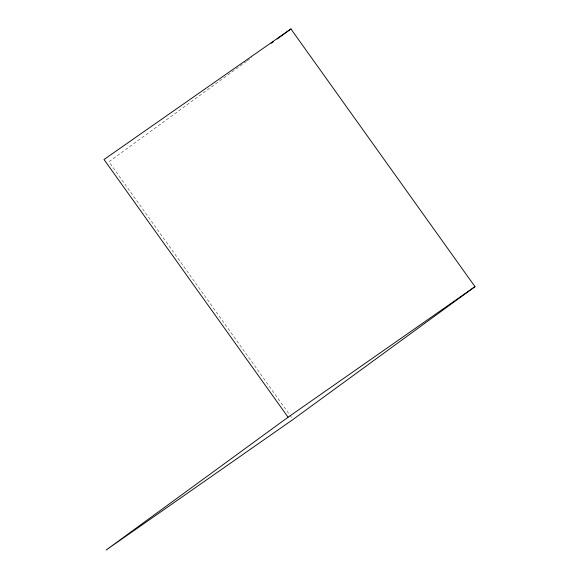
<?xml version="1.0" encoding="UTF-8"?>
<svg xmlns="http://www.w3.org/2000/svg" width="579" height="579" viewBox="0 0 579 579"><rect width="100%" height="100%" fill="white"/><g stroke="black" fill="none" stroke-linecap="round" stroke-linejoin="round"><path stroke-width="0.43" stroke-dasharray="2.9 2.17" d="M246.516 61.36L108.939 161.78L289.348 414.347M247.247 60.831L251.612 57.639M289.869 415.085L291.968 418.024"/><path stroke-width="0.87" d="M271.269 43.295L273.447 41.702M277.088 39.046L290.919 28.95L474.997 286.663L293.017 419.486L106.102 550.05L288.081 417.22L474.997 286.663M290.919 28.95L104.003 159.514L288.081 417.22"/></g></svg>
